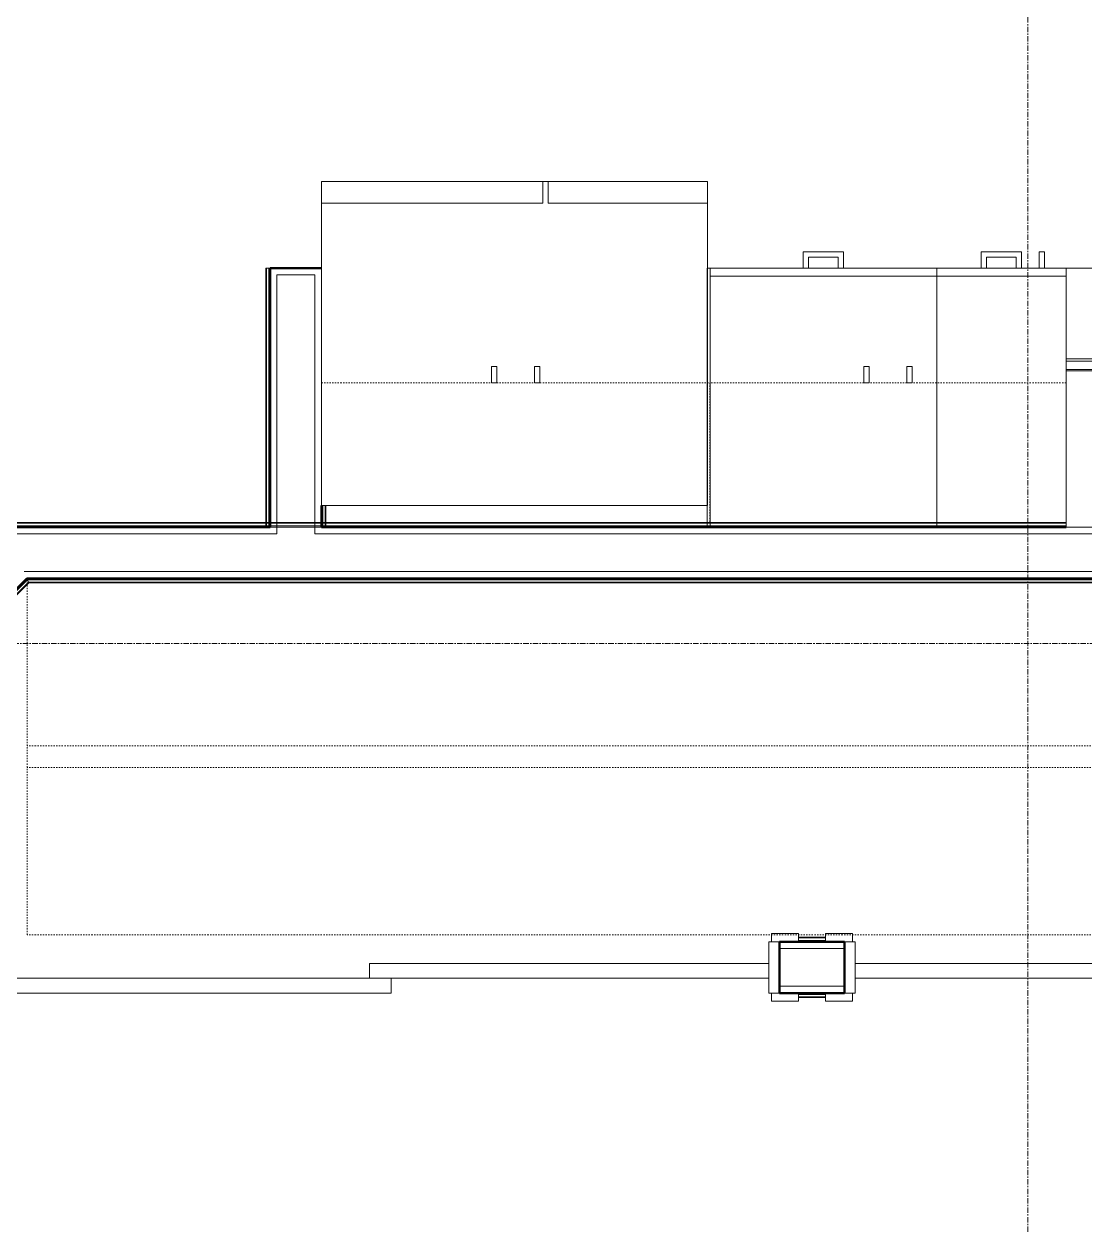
# Model space of a CAD drawing. Header units: inches. Extents: x -4218 to -1830, y 9767 to 12426.
# Drawn here: x -2266.3 to -2168, y 11793.3 to 11904.6 of the extents above; entities that cross this region are included whole.
import ezdxf

# ---------------------------------------------------------------- set-up
doc = ezdxf.new("R2010")
doc.units = ezdxf.units.IN
doc.header["$MEASUREMENT"] = 0
doc.linetypes.add('Dash', pattern=[0.25, 0.125, -0.125])
doc.linetypes.add('Grid Line 1_2_', pattern=[0.875, 0.5, -0.125, 0.125, -0.125])
for name, color, linetype, lineweight in [('0-1', 7, 'Continuous', 5), ('0-2', 253, 'Continuous', 9), ('A-DOOR-1', 7, 'Continuous', 9), ('A-DOOR-2', 50, 'Continuous', 20), ('A-DOOR-FRAM-1', 50, 'Continuous', 20), ('A-WALL-1', 250, 'Continuous', 50), ('A-WALL-2', 10, 'Continuous', 13), ('A-WALL-3', 254, 'Continuous', 9), ('A-WALL-4', 253, 'Continuous', 9), ('A-WALL-5', 252, 'Continuous', 9), ('A-WALL-6', 7, 'Continuous', 9), ('A-WALL-8', 113, 'Continuous', 9), ('Q-CASE-1', 252, 'Continuous', 9), ('Q-CASE-2', 7, 'Continuous', 9), ('Q-CASE-3', 253, 'Continuous', 9), ('Q-CASE-4', 7, 'Dash', 9), ('Q-CASE-5', 254, 'Continuous', 9), ('Q-CASE-HDLN-1', 7, 'Dash', 9), ('Q-SPCQ-1', 7, 'Continuous', 9), ('S-GRID-1', 1, 'Grid Line 1_2_', 9)]:
    doc.layers.add(name, color=color, linetype=linetype, lineweight=lineweight)

# ---------------------------------------------------------------- blocks, each defined once
blk = doc.blocks.new('Basic Wall _ INT - W4BØF - _5_8 GYP - 2X4 WOOD_BATT_ - 5_8 GYP_ - ___-2694723-BACKGROUND - 3RD FLOOR')
at = {"layer": 'A-WALL-4'}
for p, q in [((-2266.08, 11853.2), (-2266.07, 11853.18)), ((-2266.03, 11853.06), (-2266, 11853)), ((-2266, 11853), (-2265.94, 11852.85)), ((-2265.94, 11852.85), (-2265.91, 11852.79)), ((-2109.14, 11852.85), (-2109.02, 11852.85)), ((-2109.02, 11852.85), (-2108.93, 11852.85)), ((-2108.93, 11852.85), (-2108.87, 11852.85)), ((-2103.97, 11853.2), (-2108.72, 11853.2)), ((-2108.72, 11852.85), (-2103.97, 11852.85)), ((-2103.83, 11852.85), (-2103.77, 11852.85)), ((-2103.77, 11852.85), (-2103.68, 11852.85)), ((-2103.68, 11852.85), (-2103.56, 11852.85)), ((-2076.17, 11853.2), (-2076.8, 11853.2)), ((-2076.8, 11852.85), (-2076.17, 11852.85)), ((-2076.17, 11853.18), (-2076.17, 11853.2)), ((-2076.17, 11853), (-2076.17, 11853.06)), ((-2076.17, 11852.85), (-2076.17, 11853)), ((-2076.17, 11852.79), (-2076.17, 11852.85))]:
    blk.add_line(p, q, dxfattribs=at)
at = {"layer": 'A-WALL-5'}
for p, q in [((-2108.72, 11853.2), (-2266.08, 11853.2)), ((-2265.94, 11852.85), (-2109.14, 11852.85)), ((-2109.14, 11852.79), (-2109.02, 11852.79)), ((-2109.02, 11852.79), (-2108.93, 11852.79)), ((-2108.93, 11852.79), (-2108.87, 11852.79)), ((-2108.72, 11853.08), (-2103.97, 11853.08)), ((-2108.72, 11852.79), (-2103.97, 11852.79)), ((-2076.8, 11853.2), (-2103.97, 11853.2)), ((-2103.83, 11852.79), (-2103.77, 11852.79)), ((-2103.77, 11852.79), (-2103.68, 11852.79)), ((-2103.68, 11852.79), (-2103.56, 11852.79)), ((-2103.56, 11852.85), (-2076.8, 11852.85)), ((-2076.8, 11853.08), (-2076.17, 11853.08)), ((-2076.8, 11852.79), (-2076.17, 11852.79)), ((-2076.17, 11853.2), (-2076.17, 11853.16)), ((-2076.17, 11853.16), (-2076.17, 11853.14)), ((-2076.17, 11853.14), (-2076.17, 11853.08)), ((-2076.17, 11853.08), (-2076.17, 11853.06)), ((-2076.17, 11853.06), (-2076.17, 11852.79))]:
    blk.add_line(p, q, dxfattribs=at)
at = {"layer": 'A-WALL-6'}
for p, q in [((-2266.03, 11853.08), (-2108.72, 11853.08)), ((-2265.91, 11852.79), (-2109.14, 11852.79)), ((-2103.97, 11853.08), (-2076.8, 11853.08)), ((-2103.56, 11852.79), (-2076.8, 11852.79))]:
    blk.add_line(p, q, dxfattribs=at)
at = {"layer": 'A-WALL-6', "flags": 128}
for points in [[(-2266.03, 11853.08), (-2266.03, 11853.08), (-2266.04, 11853.09), (-2266.04, 11853.1), (-2266.05, 11853.12), (-2266.06, 11853.14), (-2266.07, 11853.16)], [(-2265.91, 11852.79), (-2265.96, 11852.91), (-2266, 11853), (-2266.02, 11853.06), (-2266.03, 11853.08)]]:
    blk.add_lwpolyline(points, dxfattribs=at)
blk = doc.blocks.new('Basic Wall _ INT - W4BØF - _5_8 GYP - 2X4 WOOD_BATT_ - 5_8 GYP_ - ___-2694724-BACKGROUND - 3RD FLOOR')
at = {"layer": 'A-WALL-3'}
for p, q in [((-2203.03, 11858.31), (-2169.78, 11858.31)), ((-2169.78, 11857.95), (-2203.03, 11857.95)), ((-2139.89, 11858.31), (-2076.8, 11858.31)), ((-2076.8, 11857.95), (-2139.89, 11857.95))]:
    blk.add_line(p, q, dxfattribs=at)
at = {"layer": 'A-WALL-4'}
for p, q in [((-2268.22, 11858.37), (-2268.2, 11858.31)), ((-2268.2, 11858.31), (-2268.14, 11858.16)), ((-2268.13, 11858.16), (-2268.11, 11858.09)), ((-2268.06, 11857.98), (-2268.05, 11857.95)), ((-2243.94, 11858.31), (-2243.82, 11858.31)), ((-2243.82, 11858.31), (-2243.73, 11858.31)), ((-2243.73, 11858.31), (-2243.67, 11858.31)), ((-2238.78, 11857.95), (-2243.53, 11857.95)), ((-2243.52, 11858.31), (-2238.79, 11858.31)), ((-2238.63, 11858.31), (-2238.57, 11858.31)), ((-2238.57, 11858.31), (-2238.48, 11858.31)), ((-2238.48, 11858.31), (-2238.36, 11858.31)), ((-2169.78, 11858.08), (-2203.03, 11858.08)), ((-2076.8, 11858.08), (-2139.89, 11858.08)), ((-2076.8, 11858.31), (-2076.17, 11858.31)), ((-2076.17, 11857.95), (-2076.8, 11857.95)), ((-2076.17, 11858.31), (-2076.17, 11858.37)), ((-2076.17, 11858.16), (-2076.17, 11858.31)), ((-2076.17, 11858.09), (-2076.17, 11858.16)), ((-2076.17, 11857.95), (-2076.17, 11857.98))]:
    blk.add_line(p, q, dxfattribs=at)
at = {"layer": 'A-WALL-5'}
for p, q in [((-2268.2, 11858.31), (-2243.94, 11858.31)), ((-2243.53, 11857.95), (-2268.05, 11857.95)), ((-2243.94, 11858.37), (-2243.82, 11858.37)), ((-2243.82, 11858.37), (-2243.73, 11858.37)), ((-2243.73, 11858.37), (-2243.67, 11858.37)), ((-2242.9, 11858.08), (-2243.52, 11858.08)), ((-2243.51, 11858.37), (-2238.79, 11858.37)), ((-2238.78, 11858.08), (-2242.88, 11858.08)), ((-2203.03, 11857.95), (-2238.78, 11857.95)), ((-2238.63, 11858.37), (-2238.57, 11858.37)), ((-2238.57, 11858.37), (-2238.48, 11858.37)), ((-2238.48, 11858.37), (-2238.36, 11858.37)), ((-2238.36, 11858.31), (-2203.03, 11858.31)), ((-2203.03, 11858.37), (-2169.78, 11858.37)), ((-2139.89, 11858.37), (-2076.17, 11858.37)), ((-2076.17, 11858.08), (-2076.8, 11858.08)), ((-2076.17, 11858.37), (-2076.17, 11858.08)), ((-2076.17, 11858.08), (-2076.17, 11858.07)), ((-2076.17, 11858.07), (-2076.17, 11858.06)), ((-2076.17, 11858.06), (-2076.17, 11858.02)), ((-2076.17, 11858.02), (-2076.17, 11858)), ((-2076.17, 11858), (-2076.17, 11857.95))]:
    blk.add_line(p, q, dxfattribs=at)
at = {"layer": 'A-WALL-6'}
for p, q in [((-2268.22, 11858.37), (-2243.94, 11858.37)), ((-2243.52, 11858.08), (-2268.1, 11858.08)), ((-2203.03, 11858.08), (-2238.78, 11858.08)), ((-2238.36, 11858.37), (-2203.03, 11858.37))]:
    blk.add_line(p, q, dxfattribs=at)
at = {"layer": 'A-WALL-6', "flags": 128}
for points in [[(-2268.1, 11858.08), (-2268.11, 11858.1), (-2268.13, 11858.16), (-2268.17, 11858.25), (-2268.22, 11858.37)], [(-2268.07, 11858), (-2268.08, 11858.02), (-2268.09, 11858.04), (-2268.09, 11858.06), (-2268.1, 11858.07), (-2268.1, 11858.08), (-2268.1, 11858.08)]]:
    blk.add_lwpolyline(points, dxfattribs=at)
blk = doc.blocks.new('Basic Wall _ INT - W4BØF - _5_8 GYP - 2X4 WOOD_BATT_ - 5_8 GYP_ - ___-2694726-BACKGROUND - 3RD FLOOR')
at = {"layer": 'A-WALL-4'}
for p, q in [((-2194.57, 11819.55), (-2196.32, 11819.55)), ((-2190.32, 11819.55), (-2192.07, 11819.55))]:
    blk.add_line(p, q, dxfattribs=at)
at = {"layer": 'A-WALL-5'}
for p, q in [((-2194.57, 11819.91), (-2192.07, 11819.91)), ((-2192.07, 11819.55), (-2194.57, 11819.55))]:
    blk.add_line(p, q, dxfattribs=at)
at = {"layer": 'A-WALL-6'}
for p, q in [((-2194.57, 11819.97), (-2192.07, 11819.97)), ((-2192.07, 11819.68), (-2194.57, 11819.68))]:
    blk.add_line(p, q, dxfattribs=at)
blk = doc.blocks.new('Basic Wall _ INT - W4BØF - _5_8 GYP - 2X4 WOOD_BATT_ - 5_8 GYP_ - ___-2694725-BACKGROUND - 3RD FLOOR')
at = {"layer": 'A-WALL-4'}
for p, q in [((-2194.57, 11814.8), (-2196.32, 11814.8)), ((-2190.32, 11814.8), (-2192.07, 11814.8))]:
    blk.add_line(p, q, dxfattribs=at)
at = {"layer": 'A-WALL-5'}
for p, q in [((-2192.07, 11814.8), (-2194.57, 11814.8)), ((-2194.57, 11814.45), (-2192.07, 11814.45))]:
    blk.add_line(p, q, dxfattribs=at)
at = {"layer": 'A-WALL-6'}
for p, q in [((-2194.57, 11814.68), (-2192.07, 11814.68)), ((-2194.57, 11814.39), (-2192.07, 11814.39))]:
    blk.add_line(p, q, dxfattribs=at)
blk = doc.blocks.new('Basic Wall _ INT - W4BØF - _5_8 GYP - 2X4 WOOD_BATT_ - 5_8 GYP_ - ___-2694730-BACKGROUND - 3RD FLOOR')
at = {"layer": 'A-WALL-4'}
for p, q in [((-2266.07, 11853.18), (-2266.08, 11853.2)), ((-2266, 11853), (-2266.03, 11853.06)), ((-2265.94, 11852.85), (-2266, 11853)), ((-2265.91, 11852.79), (-2265.94, 11852.85))]:
    blk.add_line(p, q, dxfattribs=at)
at = {"layer": 'A-WALL-5'}
for p, q in [((-2299.73, 11819.55), (-2266.08, 11853.2)), ((-2265.94, 11852.85), (-2298.83, 11819.96))]:
    blk.add_line(p, q, dxfattribs=at)
at = {"layer": 'A-WALL-6'}
for p, q in [((-2299.56, 11819.55), (-2266.03, 11853.08)), ((-2265.91, 11852.79), (-2298.73, 11819.97))]:
    blk.add_line(p, q, dxfattribs=at)
at = {"layer": 'A-WALL-6', "flags": 128}
for points in [[(-2266.07, 11853.16), (-2266.06, 11853.14), (-2266.05, 11853.12), (-2266.04, 11853.1), (-2266.04, 11853.09), (-2266.03, 11853.08), (-2266.03, 11853.08)], [(-2266.03, 11853.08), (-2266.02, 11853.06), (-2266, 11853), (-2265.96, 11852.91), (-2265.91, 11852.79)]]:
    blk.add_lwpolyline(points, dxfattribs=at)
blk = doc.blocks.new('SLIDING - FLUSH - 6-0 x 6-8-3203587-BACKGROUND - 3RD FLOOR')
at = {"layer": 'A-DOOR-1'}
for p, q in [((-36.25, 3), (-38.75, 3)), ((-38.75, 3), (-38.75, 2.25)), ((-38.75, 2.25), (-36.25, 2.25)), ((-36.25, 2.25), (-36.25, 3)), ((36.25, 3), (36.25, 2.25)), ((38.75, 3), (36.25, 3)), ((36.25, 2.25), (38.75, 2.25)), ((38.75, 2.25), (38.75, 3)), ((-36.25, -2.5), (-38.75, -2.5)), ((-38.75, -2.5), (-38.75, -3.25)), ((-38.75, -3.25), (-36.25, -3.25)), ((-36.25, -3.25), (-36.25, -2.5)), ((38.75, -2.5), (36.25, -2.5)), ((36.25, -2.5), (36.25, -3.25)), ((36.25, -3.25), (38.75, -3.25)), ((38.75, -3.25), (38.75, -2.5))]:
    blk.add_line(p, q, dxfattribs=at)
at = {"layer": 'A-DOOR-2'}
for p, q in [((1, 2.25), (-36, 2.25)), ((-36, 2.25), (-36, 0.875)), ((1, 0.875), (1, 2.25)), ((-36, 0.875), (1, 0.875)), ((36, 0.875), (-1, 0.875)), ((-1, 0.875), (-1, -0.5)), ((36, -0.5), (36, 0.875)), ((-1, -0.5), (36, -0.5))]:
    blk.add_line(p, q, dxfattribs=at)
at = {"layer": 'A-DOOR-FRAM-1'}
for p, q in [((-36, 2.25), (-37, 2.25)), ((-37, 2.25), (-37, -2.5)), ((-36, -2.5), (-36, 2.25)), ((37, 2.25), (36, 2.25)), ((36, 2.25), (36, -2.5)), ((37, -2.5), (37, 2.25)), ((-37, -2.5), (-36, -2.5)), ((36, -2.5), (37, -2.5))]:
    blk.add_line(p, q, dxfattribs=at)
blk = doc.blocks.new('OD_CW_Closet - OD_CW_Closet-2069095-BACKGROUND - 3RD FLOOR')
at = {"layer": 'Q-CASE-HDLN-1'}
for p, q in [((0.74, -24), (0.74, 9)), ((0.74, 9), (158.05, 9)), ((158.05, 9), (158.05, -24)), ((0.74, -6.5), (158.05, -6.5)), ((0.74, -8.5), (158.05, -8.5)), ((158.05, -24), (0.74, -24))]:
    blk.add_line(p, q, dxfattribs=at)
blk = doc.blocks.new('SLIDING - FLUSH - 6-0 x 6-8-3203588-BACKGROUND - 3RD FLOOR')
at = {"layer": 'A-DOOR-1'}
for p, q in [((-38.75, 3.25), (-36.25, 3.25)), ((-38.75, 2.5), (-38.75, 3.25)), ((-36.25, 2.5), (-38.75, 2.5)), ((-36.25, 3.25), (-36.25, 2.5)), ((36.25, 3.25), (38.75, 3.25)), ((36.25, 2.5), (36.25, 3.25)), ((38.75, 2.5), (36.25, 2.5)), ((38.75, 3.25), (38.75, 2.5)), ((-38.75, -2.25), (-36.25, -2.25)), ((-38.75, -3), (-38.75, -2.25)), ((-36.25, -3), (-38.75, -3)), ((-36.25, -2.25), (-36.25, -3)), ((36.25, -2.25), (38.75, -2.25)), ((36.25, -3), (36.25, -2.25)), ((38.75, -3), (36.25, -3)), ((38.75, -2.25), (38.75, -3))]:
    blk.add_line(p, q, dxfattribs=at)
at = {"layer": 'A-DOOR-2'}
for p, q in [((-1, -0.875), (-1, 0.5)), ((-1, 0.5), (36, 0.5)), ((36, 0.5), (36, -0.875)), ((-36, -2.25), (-36, -0.875)), ((-36, -0.875), (1, -0.875)), ((36, -0.875), (-1, -0.875)), ((1, -0.875), (1, -2.25)), ((1, -2.25), (-36, -2.25))]:
    blk.add_line(p, q, dxfattribs=at)
at = {"layer": 'A-DOOR-FRAM-1'}
for p, q in [((-37, -2.25), (-37, 2.5)), ((-37, 2.5), (-36, 2.5)), ((-36, 2.5), (-36, -2.25)), ((36, 2.5), (37, 2.5)), ((36, -2.25), (36, 2.5)), ((37, 2.5), (37, -2.25)), ((-36, -2.25), (-37, -2.25)), ((37, -2.25), (36, -2.25))]:
    blk.add_line(p, q, dxfattribs=at)
blk = doc.blocks.new('Basic Wall _ INT - W4BØF - _5_8 GYP - 2X4 WOOD_BATT_ - 5_8 GYP_ - ___-2694738-BACKGROUND - 3RD FLOOR')
at = {"layer": 'A-WALL-3'}
for p, q in [((-2243.94, 11857.95), (-2243.88, 11857.95)), ((-2243.88, 11857.95), (-2243.73, 11857.95)), ((-2243.73, 11857.95), (-2243.67, 11857.95)), ((-2243.55, 11857.95), (-2243.53, 11857.95))]:
    blk.add_line(p, q, dxfattribs=at)
at = {"layer": 'A-WALL-4'}
for p, q in [((-2243.65, 11857.95), (-2243.94, 11857.95)), ((-2243.88, 11858.37), (-2243.88, 11858.26)), ((-2243.88, 11858.25), (-2243.88, 11858.17)), ((-2243.88, 11858.16), (-2243.88, 11858.11)), ((-2243.59, 11857.95), (-2243.65, 11857.95))]:
    blk.add_line(p, q, dxfattribs=at)
at = {"layer": 'A-WALL-5'}
for p, q in [((-2243.88, 11881.95), (-2243.94, 11881.95)), ((-2243.73, 11881.95), (-2243.88, 11881.95)), ((-2243.88, 11881.95), (-2243.88, 11858.37)), ((-2243.67, 11881.95), (-2243.73, 11881.95)), ((-2243.53, 11881.95), (-2243.55, 11881.95)), ((-2243.53, 11857.95), (-2243.53, 11881.95)), ((-2243.94, 11858.37), (-2243.94, 11858.26)), ((-2243.94, 11858.25), (-2243.94, 11858.17)), ((-2243.94, 11858.16), (-2243.94, 11858.11)), ((-2243.57, 11857.95), (-2243.59, 11857.95)), ((-2243.53, 11857.95), (-2243.57, 11857.95))]:
    blk.add_line(p, q, dxfattribs=at)
at = {"layer": 'A-WALL-6'}
for p, q in [((-2243.94, 11881.95), (-2243.65, 11881.95)), ((-2243.94, 11881.95), (-2243.94, 11858.37)), ((-2243.65, 11881.95), (-2243.65, 11857.95)), ((-2243.65, 11881.95), (-2243.57, 11881.95)), ((-2243.57, 11881.95), (-2243.53, 11881.95))]:
    blk.add_line(p, q, dxfattribs=at)
blk = doc.blocks.new('Basic Wall _ INT - W4BØF - _5_8 GYP - 2X4 WOOD_BATT_ - 5_8 GYP_ - ___-2694737-BACKGROUND - 3RD FLOOR')
at = {"layer": 'A-WALL-3'}
for p, q in [((-2238.78, 11857.95), (-2238.75, 11857.95)), ((-2238.64, 11857.95), (-2238.57, 11857.95)), ((-2238.57, 11857.95), (-2238.42, 11857.95)), ((-2238.42, 11857.95), (-2238.36, 11857.95))]:
    blk.add_line(p, q, dxfattribs=at)
at = {"layer": 'A-WALL-4'}
for p, q in [((-2238.65, 11857.95), (-2238.71, 11857.95)), ((-2238.36, 11857.95), (-2238.65, 11857.95)), ((-2238.42, 11858.37), (-2238.42, 11858.27)), ((-2238.42, 11858.25), (-2238.42, 11858.17)), ((-2238.42, 11858.16), (-2238.42, 11858.11))]:
    blk.add_line(p, q, dxfattribs=at)
at = {"layer": 'A-WALL-5'}
for p, q in [((-2238.78, 11857.95), (-2238.78, 11859.95)), ((-2238.42, 11859.95), (-2238.42, 11858.37)), ((-2238.73, 11857.95), (-2238.78, 11857.95)), ((-2238.71, 11857.95), (-2238.73, 11857.95)), ((-2238.36, 11858.37), (-2238.36, 11858.27)), ((-2238.36, 11858.25), (-2238.36, 11858.17)), ((-2238.36, 11858.16), (-2238.36, 11858.11))]:
    blk.add_line(p, q, dxfattribs=at)
at = {"layer": 'A-WALL-6'}
for p, q in [((-2238.65, 11857.95), (-2238.65, 11859.95)), ((-2238.36, 11859.95), (-2238.36, 11858.37))]:
    blk.add_line(p, q, dxfattribs=at)
blk = doc.blocks.new('Refrigerator_-_Side-by-Side_6047 - 36_ X 30_-345559-BACKGROUND - 3RD FLOOR')
at = {"layer": 'Q-SPCQ-1'}
for p, q in [((17.87, 14.42), (-17.88, 14.42)), ((-17.88, 14.42), (-17.88, -15.58)), ((17.87, -15.58), (17.87, 14.42)), ((-17.88, -13.58), (-3.13, -13.58)), ((-17.88, -13.58), (-17.88, -15.58)), ((-3.13, -15.58), (-3.13, -13.58)), ((-2.63, -13.58), (17.87, -13.58)), ((-2.63, -13.58), (-2.63, -15.58)), ((17.87, -15.58), (17.87, -13.58)), ((-17.88, -15.58), (17.87, -15.58)), ((-3.13, -15.58), (-17.88, -15.58)), ((17.87, -15.58), (-2.63, -15.58))]:
    blk.add_line(p, q, dxfattribs=at)
blk = doc.blocks.new('Single Door 1 Drawer 211 - 211 Base Cabinet Single Door1 Drawer 12_-2709705-BACKGROUND - 3RD FLOOR')
at = {"layer": 'Q-CASE-1'}
for p, q in [((-11.26, 24), (0.74, 24)), ((-11.26, 23.25), (-11.26, 24)), ((-6.64, 24), (-7.14, 24)), ((-3.89, 24), (-3.39, 24)), ((-1.27, 24), (-1.76, 24)), ((0.74, 24), (0.74, 23.25)), ((0.74, 23.25), (-11.26, 23.25)), ((-11.26, 23.25), (-11.26, 0.37)), ((0.74, 15.6), (0.74, 23.25)), ((0.74, 14.49), (0.74, 14.61))]:
    blk.add_line(p, q, dxfattribs=at)
at = {"layer": 'Q-CASE-2'}
for p, q in [((-3.39, 25.5), (-7.14, 25.5)), ((-7.14, 25.5), (-7.14, 24)), ((-6.64, 24), (-6.64, 25)), ((-6.64, 25), (-3.89, 25)), ((-3.89, 25), (-3.89, 24)), ((-3.39, 24), (-3.39, 25.5)), ((-1.27, 25.5), (-1.76, 25.5)), ((-1.76, 25.5), (-1.76, 24)), ((-1.27, 24), (-1.27, 25.5))]:
    blk.add_line(p, q, dxfattribs=at)
at = {"layer": 'Q-CASE-3'}
for p, q in [((-1.27, 24), (-1.76, 24)), ((-11.26, 0.37), (-11.26, 0))]:
    blk.add_line(p, q, dxfattribs=at)
at = {"layer": 'Q-CASE-5'}
blk.add_line((-11.26, 0), (0.74, 0), dxfattribs=at)
blk = doc.blocks.new('Base Cabinet 3 Drawer 230 - Base Cabinet 3 Drawer 230 21_-2578998-BACKGROUND - 3RD FLOOR')
at = {"layer": 'Q-CASE-1'}
for p, q in [((-9.76, 24), (11.24, 24)), ((-9.76, 23.25), (-9.76, 24)), ((-0.64, 24), (-1.14, 24)), ((2.11, 24), (2.61, 24)), ((11.24, 24), (11.24, 23.25)), ((11.24, 23.25), (-9.76, 23.25)), ((-9.76, 23.25), (-9.76, 0.38)), ((11.24, 0.38), (11.24, 23.25))]:
    blk.add_line(p, q, dxfattribs=at)
at = {"layer": 'Q-CASE-2'}
for p, q in [((2.61, 25.5), (-1.14, 25.5)), ((-1.14, 25.5), (-1.14, 24)), ((-0.64, 24), (-0.64, 25)), ((-0.64, 25), (2.11, 25)), ((2.11, 25), (2.11, 24)), ((2.61, 24), (2.61, 25.5))]:
    blk.add_line(p, q, dxfattribs=at)
at = {"layer": 'Q-CASE-3'}
for p, q in [((-0.64, 24), (-1.14, 24)), ((2.11, 24), (2.61, 24)), ((-9.76, 0.38), (-9.76, 0)), ((11.24, 0), (11.24, 0.38))]:
    blk.add_line(p, q, dxfattribs=at)
at = {"layer": 'Q-CASE-5'}
for p, q in [((-0.64, 24), (-1.14, 24)), ((2.11, 24), (2.61, 24)), ((-9.76, 0), (11.24, 0))]:
    blk.add_line(p, q, dxfattribs=at)
blk = doc.blocks.new('300 Series Wall Hung Cabinet_302 - 33_ X 36_-2610350-BACKGROUND - 3RD FLOOR')
at = {"layer": 'Q-CASE-2'}
for p, q in [((-2.25, -13.19), (-1.76, -13.19)), ((-2.25, -13.19), (-2.25, -14.69)), ((-1.76, -14.69), (-1.76, -13.19)), ((1.75, -13.19), (2.24, -13.19)), ((1.75, -13.19), (1.75, -14.69)), ((2.24, -14.69), (2.24, -13.19)), ((-2.25, -14.69), (-1.76, -14.69)), ((1.75, -14.69), (2.24, -14.69))]:
    blk.add_line(p, q, dxfattribs=at)
at = {"layer": 'Q-CASE-4'}
for p, q in [((16.5, -0.19), (-16.5, -0.19)), ((-16.5, -0.19), (-16.5, -13.19)), ((16.5, -13.19), (16.5, -0.19)), ((-16.5, -13.19), (16.5, -13.19))]:
    blk.add_line(p, q, dxfattribs=at)
blk = doc.blocks.new('300 Series Wall Hung Cabinet_302 - 18_ x 36_-2359323-BACKGROUND - 3RD FLOOR')
at = {"layer": 'Q-CASE-2'}
for p, q in [((-1.76, 14.69), (-2.25, 14.69)), ((-2.25, 14.69), (-2.25, 13.19)), ((-1.76, 13.19), (-1.76, 14.69)), ((2.24, 14.69), (1.75, 14.69)), ((1.75, 14.69), (1.75, 13.19)), ((2.24, 13.19), (2.24, 14.69)), ((-1.76, 13.19), (-2.25, 13.19)), ((2.24, 13.19), (1.75, 13.19))]:
    blk.add_line(p, q, dxfattribs=at)
at = {"layer": 'Q-CASE-4'}
for p, q in [((-18, 0.19), (-18, 13.19)), ((-18, 13.19), (18, 13.19)), ((18, 13.19), (18, 0.19)), ((18, 0.19), (-18, 0.19))]:
    blk.add_line(p, q, dxfattribs=at)
blk = doc.blocks.new('30quot_MicrowaveVent_11166 - 70cm miele oven-2322118-BACKGROUND - 3RD FLOOR')
at = {"layer": 'Q-CASE-2'}
for p, q in [((-14.2, -14.49), (-14.2, 0)), ((15.68, 0), (-14.2, 0)), ((15.68, 0), (15.68, -14.49)), ((15.68, -14.49), (-14.2, -14.49)), ((-14.2, -14.61), (15.68, -14.61)), ((-14.2, -15.39), (-14.2, -14.61)), ((-14.2, -15.6), (-14.2, -15.39)), ((-14.2, -15.39), (15.68, -15.39)), ((15.68, -14.61), (15.68, -15.39)), ((15.68, -15.39), (15.68, -15.6)), ((-14.2, -15.6), (15.68, -15.6)), ((7.69, -16.55), (7.69, -15.63)), ((7.69, -16.6), (8.88, -16.6)), ((8.88, -15.63), (8.88, -16.55))]:
    blk.add_line(p, q, dxfattribs=at)
blk = doc.blocks.new('CTR - 1st Phase - Unit Layouts_rvt-1-BACKGROUND - 3RD FLOOR')
at = {"layer": 'A-WALL-1'}
for p, q in [((-2242.9, 11881.95), (-2243.53, 11881.95)), ((-2243.53, 11881.95), (-2243.53, 11857.95)), ((-2239.4, 11881.95), (-2242.9, 11881.95)), ((-2238.78, 11881.95), (-2239.4, 11881.95)), ((-2238.78, 11857.95), (-2238.78, 11859.95)), ((-2243.53, 11857.95), (-2268.05, 11857.95)), ((-2169.78, 11857.95), (-2238.78, 11857.95)), ((-2299.73, 11819.55), (-2266.08, 11853.2)), ((-2266.08, 11853.2), (-2108.72, 11853.2)), ((-2190.32, 11819.55), (-2196.32, 11819.55)), ((-2196.32, 11819.55), (-2196.32, 11814.8)), ((-2190.32, 11814.8), (-2190.32, 11819.55)), ((-2196.32, 11814.8), (-2190.32, 11814.8))]:
    blk.add_line(p, q, dxfattribs=at)
at = {"layer": 'A-WALL-2'}
for p, q in [((-2239.4, 11881.33), (-2242.9, 11881.33)), ((-2242.9, 11881.33), (-2242.9, 11857.95)), ((-2239.4, 11881.33), (-2239.4, 11857.95)), ((-2242.9, 11857.33), (-2242.9, 11857.95)), ((-2239.4, 11857.33), (-2239.4, 11857.95)), ((-2267.79, 11857.33), (-2242.9, 11857.33)), ((-2239.4, 11857.33), (-2076.8, 11857.33)), ((-2266.34, 11853.83), (-2108.1, 11853.83)), ((-2196.32, 11818.93), (-2190.32, 11818.93)), ((-2196.32, 11815.43), (-2190.32, 11815.43))]:
    blk.add_line(p, q, dxfattribs=at)
at = {"layer": 'A-WALL-3'}
for p, q in [((-2243.67, 11857.95), (-2243.94, 11857.95)), ((-2243.53, 11858.37), (-2243.53, 11858.26)), ((-2243.53, 11858.25), (-2243.53, 11858.17)), ((-2243.53, 11858.16), (-2243.53, 11858.11)), ((-2238.78, 11858.27), (-2238.78, 11858.37)), ((-2238.78, 11858.17), (-2238.78, 11858.25)), ((-2238.78, 11858.11), (-2238.78, 11858.16)), ((-2238.36, 11857.95), (-2238.63, 11857.95)), ((-2169.78, 11857.95), (-2203.03, 11857.95)), ((-2194.57, 11819.55), (-2196.32, 11819.55)), ((-2190.32, 11819.55), (-2192.07, 11819.55)), ((-2196.32, 11814.8), (-2194.57, 11814.8)), ((-2192.07, 11814.8), (-2190.32, 11814.8))]:
    blk.add_line(p, q, dxfattribs=at)
at = {"layer": 'A-WALL-4'}
for p, q in [((-2243.53, 11881.95), (-2243.53, 11858.37)), ((-2238.78, 11858.37), (-2238.78, 11859.95)), ((-2243.94, 11857.95), (-2268.05, 11857.95)), ((-2203.03, 11857.95), (-2238.36, 11857.95)), ((-2299.32, 11819.97), (-2266.08, 11853.2)), ((-2266.08, 11853.2), (-2109.14, 11853.2)), ((-2196.32, 11814.8), (-2196.32, 11819.55)), ((-2192.07, 11819.55), (-2194.57, 11819.55)), ((-2190.32, 11819.55), (-2190.32, 11814.8)), ((-2194.57, 11814.8), (-2192.07, 11814.8))]:
    blk.add_line(p, q, dxfattribs=at)
at = {"layer": 'A-WALL-5'}
blk.add_line((-2243.53, 11881.95), (-2238.78, 11881.95), dxfattribs=at)
at = {"layer": 'A-WALL-8'}
for p, q in [((-2076.8, 11881.95), (-2203.03, 11881.95)), ((-2203.03, 11859.95), (-2203.03, 11881.95)), ((-2203.03, 11881.95), (-2076.8, 11881.95)), ((-2203.03, 11859.95), (-2203.03, 11858.33)), ((-2203.03, 11858.33), (-2203.03, 11859.95)), ((-2203.03, 11858.33), (-2203.03, 11857.95)), ((-2203.03, 11857.95), (-2203.03, 11858.33)), ((-2203.03, 11857.95), (-2169.78, 11857.95)), ((-2169.78, 11857.95), (-2203.03, 11857.95))]:
    blk.add_line(p, q, dxfattribs=at)
at = {"layer": '0-2', "rotation": 180}
for name, p in [('Refrigerator_-_Side-by-Side_6047 - 36_ X 30_-345559-BACKGROUND - 3RD FLOOR', (-2220.9, 11874.38)), ('30quot_MicrowaveVent_11166 - 70cm miele oven-2322118-BACKGROUND - 3RD FLOOR', (-2154.1, 11857.95)), ('300 Series Wall Hung Cabinet_302 - 33_ X 36_-2610350-BACKGROUND - 3RD FLOOR', (-2186.28, 11858.14)), ('OD_CW_Closet - OD_CW_Closet-2069095-BACKGROUND - 3RD FLOOR', (-2107.99, 11829.2)), ('SLIDING - FLUSH - 6-0 x 6-8-3203587-BACKGROUND - 3RD FLOOR', (-2153.32, 11817.05))]:
    blk.add_blockref(name, p, dxfattribs=at)
at = {"layer": '0-2'}
for name, p in [('Base Cabinet 3 Drawer 230 - Base Cabinet 3 Drawer 230 21_-2578998-BACKGROUND - 3RD FLOOR', (-2193.01, 11857.95)), ('Single Door 1 Drawer 211 - 211 Base Cabinet Single Door1 Drawer 12_-2709705-BACKGROUND - 3RD FLOOR', (-2170.51, 11857.95)), ('Basic Wall _ INT - W4BØF - _5_8 GYP - 2X4 WOOD_BATT_ - 5_8 GYP_ - ___-2694738-BACKGROUND - 3RD FLOOR', (0, 0)), ('300 Series Wall Hung Cabinet_302 - 18_ x 36_-2359323-BACKGROUND - 3RD FLOOR', (-2220.78, 11858.14)), ('Basic Wall _ INT - W4BØF - _5_8 GYP - 2X4 WOOD_BATT_ - 5_8 GYP_ - ___-2694737-BACKGROUND - 3RD FLOOR', (0, 0)), ('Basic Wall _ INT - W4BØF - _5_8 GYP - 2X4 WOOD_BATT_ - 5_8 GYP_ - ___-2694724-BACKGROUND - 3RD FLOOR', (0, 0)), ('Basic Wall _ INT - W4BØF - _5_8 GYP - 2X4 WOOD_BATT_ - 5_8 GYP_ - ___-2694730-BACKGROUND - 3RD FLOOR', (0, 0)), ('Basic Wall _ INT - W4BØF - _5_8 GYP - 2X4 WOOD_BATT_ - 5_8 GYP_ - ___-2694723-BACKGROUND - 3RD FLOOR', (0, 0)), ('SLIDING - FLUSH - 6-0 x 6-8-3203588-BACKGROUND - 3RD FLOOR', (-2233.32, 11817.05)), ('Basic Wall _ INT - W4BØF - _5_8 GYP - 2X4 WOOD_BATT_ - 5_8 GYP_ - ___-2694726-BACKGROUND - 3RD FLOOR', (0, 0)), ('Basic Wall _ INT - W4BØF - _5_8 GYP - 2X4 WOOD_BATT_ - 5_8 GYP_ - ___-2694725-BACKGROUND - 3RD FLOOR', (0, 0))]:
    blk.add_blockref(name, p, dxfattribs=at)

msp = doc.modelspace()

# ---------------------------------------------------------------- linework, layer by layer
at = {"layer": 'S-GRID-1'}
for p, q in [((-2173.32, 9836.18), (-2173.32, 12376.81)), ((-1830.2, 11847.19), (-4168.71, 11847.19))]:
    msp.add_line(p, q, dxfattribs=at)

# ---------------------------------------------------------------- block references
at = {"layer": '0-1'}
msp.add_blockref('CTR - 1st Phase - Unit Layouts_rvt-1-BACKGROUND - 3RD FLOOR', (0, 0), dxfattribs=at)

doc.saveas('drawing.dxf')
